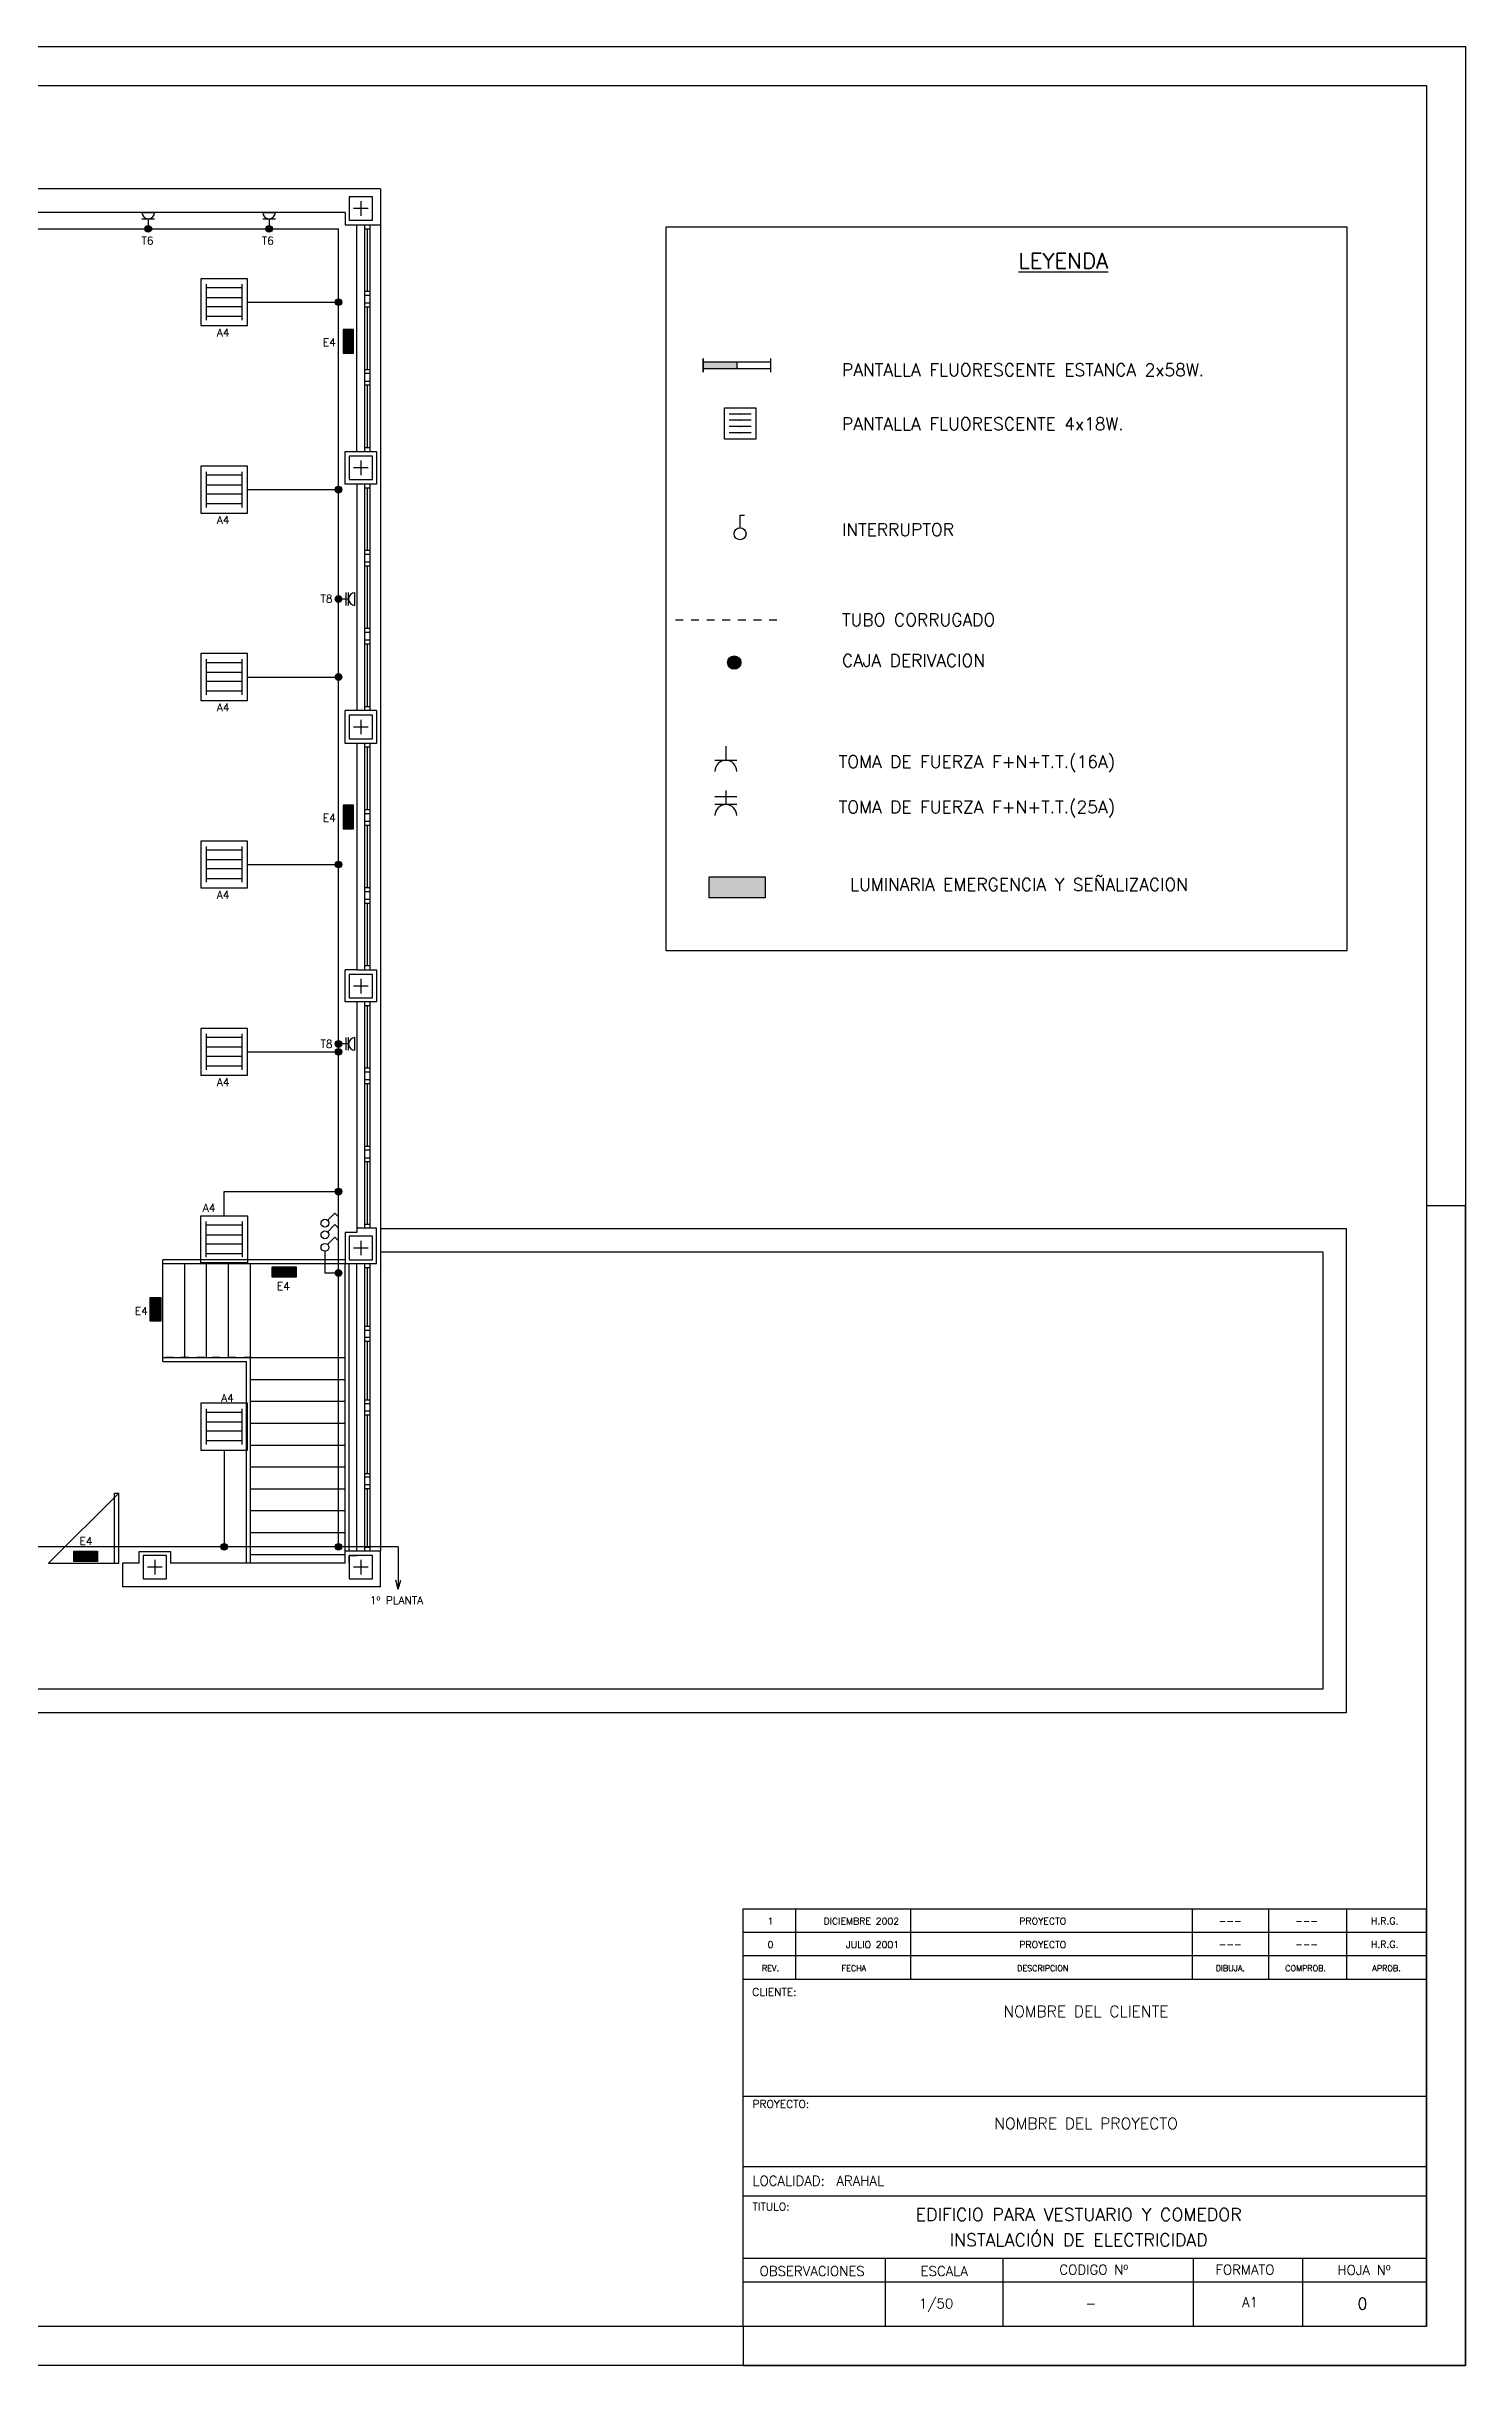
# Model space of a CAD drawing. Header units: millimetres. Extents: x 248 to 290, y 132.7 to 162.4.
# Drawn here: x 271.86 to 290.03, y 132.66 to 162.36 of the extents above; entities that cross this region are included whole.
import ezdxf
from ezdxf.enums import TextEntityAlignment as Align

# ---------------------------------------------------------------- set-up
doc = ezdxf.new("R2010")
doc.units = ezdxf.units.MM
doc.header["$LTSCALE"] = 0.3
doc.linetypes.add('TRAZOS', pattern=[0.75, 0.5, -0.25])
doc.linetypes.add('TRAZOS2', pattern=[0.375, 0.25, -0.125])
for name, color, linetype in [('00-LUMINARIAS', 5, 'Continuous'), ('00-LUMINARIAS1', 5, 'Continuous'), ('015', 1, 'Continuous'), ('018', 3, 'Continuous'), ('06', 6, 'Continuous'), ('CIRCUITO', 3, 'Continuous'), ('ELEC', 5, 'Continuous'), ('ELECT', 5, 'Continuous'), ('FT-aguaf', 5, 'Continuous'), ('FT-tex', 3, 'Continuous'), ('PILARES', 2, 'Continuous'), ('simbolos', 3, 'Continuous'), ('SIMBOLOS2', 2, 'Continuous'), ('TEXTOS', 7, 'Continuous'), ('TUBOS', 1, 'Continuous'), ('VENTANAS', 8, 'Continuous')]:
    doc.layers.add(name, color=color, linetype=linetype)
doc.styles.add('ROMANS', font='romans', dxfattribs={"height": 6})
doc.styles.add('ROMANT', font='ROMANT.SHX')
doc.styles.get("Standard").update_dxf_attribs({"font": 'romans.shx'})

# ---------------------------------------------------------------- blocks, each defined once
blk = doc.blocks.new('A1H')
at = {"layer": '015'}
blk.add_lwpolyline([(-831, -10), (-831, 584), (10, 584), (10, -10)], close=True, dxfattribs=at)
for points in [[(10, -10), (10, 287), (0, 287)], [(-175, 0), (-175, -10), (10, -10)]]:
    blk.add_lwpolyline(points, dxfattribs=at)
at = {"layer": '06'}
blk.add_lwpolyline([(-806, 0), (-806, 574), (0, 574), (0, 0)], close=True, dxfattribs=at)
blk = doc.blocks.new('A$C64186889')
at = {"layer": 'PILARES', "linetype": 'Continuous', "ltscale": 0.07}
for p, q in [((0.243, 0.15), (0.057, 0.15)), ((0.15, 0.243), (0.15, 0.057))]:
    blk.add_line(p, q, dxfattribs=at)
blk.add_lwpolyline([(0, 0), (0.3, 0), (0.3, 0.3), (0, 0.3)], close=True, dxfattribs=at)
blk = doc.blocks.new('A$C66207FB2')
at = {"layer": 'ELEC'}
for p, q in [((0.08125, 0.08125), (-0.08125, 0.08125)), ((0.08125, 0), (-0.08125, 0)), ((0, 0.08125), (0, 0.21125))]:
    blk.add_line(p, q, dxfattribs=at)
blk.add_arc((0, 0), 0.08125, 0, 180, dxfattribs=at)
blk = doc.blocks.new('LUM')
for p, q in [((0.071, 0.529), (0.071, 0.071)), ((0.529, 0.483), (0.071, 0.483)), ((0.529, 0.358), (0.071, 0.358)), ((0.529, 0.071), (0.529, 0.529)), ((0.529, 0.242), (0.071, 0.242)), ((0.529, 0.117), (0.071, 0.117))]:
    blk.add_line(p, q)
blk.add_lwpolyline([(0, 0), (0.6, 0), (0.6, 0.6), (0, 0.6)], close=True)
blk = doc.blocks.new('A$C497B13CD')
at = {"layer": 'ELEC'}
for p in [(0.035, 0.035), (0.176, 0.083)]:
    blk.add_line(p, (0.129, 0.13), dxfattribs=at)
blk.add_circle((0, 0), 0.05, dxfattribs=at)
blk = doc.blocks.new('A$C7F2D783E')
at = {"layer": '00-LUMINARIAS'}
blk.add_hatch(color=256, dxfattribs=at).paths.add_polyline_path([(0, 0.133), (0.304, 0.133), (0.304, 0), (0, 0)])
at = {"layer": 'ELEC'}
blk.add_lwpolyline([(0, 0.133), (0.304, 0.133), (0.304, 0), (0, 0)], close=True, dxfattribs=at)
blk = doc.blocks.new('FLUOR-ESTANCA')
at = {"linetype": 'ByBlock'}
h = blk.add_hatch(color=256, dxfattribs=at)
h.paths.add_polyline_path([(0, -60), (-116, -60), (-116, -360), (0, -360)])
h.paths.add_polyline_path([(0, 0), (-116, 0), (-116, -60), (0, -60)])
h.paths.add_polyline_path([(0, -360), (-116, -360), (-116, -600), (0, -600)])
at = {"linetype": 'ByBlock', "const_width": 25}
for points in [[(-181, 600), (65, 600)], [(-116, -600), (-116, 600)], [(0, -600), (0, 600)], [(-116, 0), (0, 0)], [(-181, -600), (65, -600)]]:
    blk.add_lwpolyline(points, dxfattribs=at)
blk = doc.blocks.new('LUMI4')
for p in [(0, -0.08), (0, -0.16), (0, -0.24), (0, -0.32)]:
    blk.add_point(p)
at = {"layer": 'simbolos'}
for p, q in [((0.141, -0.08), (-0.141, -0.08)), ((0.141, -0.16), (-0.141, -0.16)), ((0.141, -0.24), (-0.141, -0.24)), ((0.141, -0.32), (-0.141, -0.32))]:
    blk.add_line(p, q, dxfattribs=at)
blk.add_lwpolyline([(-0.2, 0), (0.2, 0), (0.2, -0.4), (-0.2, -0.4)], close=True, dxfattribs=at)
blk = doc.blocks.new('INTERRUPTOR')
at = {"layer": 'SIMBOLOS2'}
for p, q in [((0, 0.239), (0.056, 0.239)), ((0, 0.076), (0, 0.239))]:
    blk.add_line(p, q, dxfattribs=at)
blk.add_circle((0, 0), 0.0762, dxfattribs=at)
blk = doc.blocks.new('A$C59CC0B0E')
h = blk.add_hatch(color=256)
edge = h.paths.add_edge_path()
edge.add_arc((0, 0), 0.0857, 0, 360)
blk.add_circle((0, 0), 0.0857)

msp = doc.modelspace()

# ---------------------------------------------------------------- hatches: boundary and pattern name
h = msp.add_hatch(color=256)
edge = h.paths.add_edge_path()
edge.add_arc((280.664, 154.471), 0.0857, 0, 360)
msp.add_hatch(color=3).paths.add_polyline_path([(280.342, 151.726), (280.342, 151.459), (281.061, 151.459), (281.061, 151.726)])

# ---------------------------------------------------------------- linework, layer by layer
at = {"color": 6}
for p, q in [((280.776, 137.612), (280.776, 138.512)), ((280.776, 138.512), (289.526, 138.512)), ((289.526, 137.612), (289.526, 138.512)), ((280.776, 138.212), (289.526, 138.212)), ((280.776, 137.912), (289.526, 137.912)), ((280.776, 137.612), (289.526, 137.612)), ((280.776, 137.612), (289.526, 137.612)), ((280.776, 133.162), (280.776, 137.612)), ((289.526, 133.162), (289.526, 137.612)), ((280.776, 136.112), (289.526, 136.112)), ((280.776, 135.212), (289.526, 135.212)), ((280.776, 134.837), (289.526, 134.837)), ((280.776, 134.037), (289.526, 134.037)), ((289.526, 133.162), (280.776, 133.162))]:
    msp.add_line(p, q, dxfattribs=at)
at = {"color": 7}
for p, q in [((281.454, 137.612), (281.454, 138.512)), ((282.926, 137.612), (282.926, 138.512)), ((286.528, 137.612), (286.528, 138.512)), ((287.507, 137.612), (287.507, 138.512)), ((288.505, 137.612), (288.505, 138.512)), ((282.599, 133.162), (282.599, 134.037)), ((284.105, 133.162), (284.105, 134.037)), ((286.541, 133.162), (286.541, 134.037)), ((287.944, 133.162), (287.944, 134.039)), ((280.776, 133.737), (289.526, 133.737))]:
    msp.add_line(p, q, dxfattribs=at)
msp.add_lwpolyline([(279.791, 160.053), (288.506, 160.053), (288.506, 150.781), (279.791, 150.781)], close=True)
msp.add_circle((280.664, 154.471), 0.0857)
at = {"layer": 'CIRCUITO', "color": 3}
msp.add_lwpolyline([(280.342, 151.726), (281.061, 151.726), (281.061, 151.459), (280.342, 151.459)], close=True, dxfattribs=at)
at = {"layer": 'ELEC'}
for p, q in [((275.695, 155.204), (275.695, 155.367)), ((275.727, 155.204), (275.727, 155.367)), ((275.809, 155.204), (275.809, 155.367)), ((275.727, 155.285), (275.597, 155.285)), ((275.727, 149.587), (275.597, 149.587)), ((275.695, 149.506), (275.695, 149.668)), ((275.727, 149.506), (275.727, 149.668)), ((275.809, 149.506), (275.809, 149.668))]:
    msp.add_line(p, q, dxfattribs=at)
for centre in [(275.809, 155.285), (275.809, 149.587)]:
    msp.add_arc(centre, 0.0813, 90, 270, dxfattribs=at)
at = {"layer": 'FT-aguaf', "color": 6}
for p, q in [((269.484, 160.025), (275.597, 160.025)), ((275.597, 143.147), (275.597, 160.025)), ((274.434, 159.086), (275.597, 159.086)), ((274.434, 156.686), (275.597, 156.686)), ((274.434, 154.286), (275.597, 154.286)), ((274.434, 151.886), (275.597, 151.886)), ((274.434, 149.486), (275.597, 149.486)), ((274.134, 147.696), (275.597, 147.696)), ((274.134, 147.386), (274.134, 147.696)), ((275.424, 146.932), (275.424, 146.654)), ((275.424, 146.654), (275.597, 146.654)), ((274.134, 144.386), (274.134, 143.147)), ((276.362, 143.147), (269.07, 143.147)), ((276.362, 143.147), (276.362, 142.606)), ((276.362, 142.606), (276.33, 142.722)), ((276.362, 142.606), (276.394, 142.722))]:
    msp.add_line(p, q, dxfattribs=at)
at = {"layer": 'SIMBOLOS2'}
for p, q in [((280.557, 153.399), (280.557, 153.218)), ((280.697, 153.218), (280.417, 153.218)), ((280.697, 152.752), (280.417, 152.752)), ((280.557, 152.833), (280.557, 152.652)), ((280.697, 152.652), (280.417, 152.652))]:
    msp.add_line(p, q, dxfattribs=at)
for centre in [(280.557, 153.078), (280.557, 152.512)]:
    msp.add_arc(centre, 0.14, 0, 180, dxfattribs=at)
at = {"layer": 'TUBOS', "linetype": 'TRAZOS2'}
msp.add_line((279.911, 155.017), (281.215, 155.017), dxfattribs=at)
at = {"layer": 'VENTANAS'}
for p, q in [((276.134, 160.536), (271.183, 160.536)), ((276.134, 160.536), (276.134, 160.076)), ((275.684, 160.236), (271.183, 160.236)), ((276.084, 157.176), (276.084, 156.756)), ((276.084, 153.856), (276.084, 153.436)), ((275.684, 147.174), (275.684, 146.774)), ((275.834, 147.226), (275.834, 147.174)), ((276.084, 146.774), (276.084, 147.226)), ((275.684, 146.821), (273.35, 146.821)), ((275.684, 146.771), (273.35, 146.771)), ((273.35, 145.571), (273.35, 146.771)), ((273.63, 145.571), (273.63, 146.771)), ((273.91, 145.571), (273.91, 146.771)), ((274.19, 145.571), (274.19, 146.771)), ((274.47, 145.571), (274.47, 146.771)), ((275.684, 143.095), (275.684, 146.771)), ((275.734, 143.095), (275.734, 146.771)), ((273.35, 145.571), (274.47, 145.571)), ((274.47, 142.936), (274.47, 145.571)), ((274.47, 145.571), (275.67, 145.571)), ((273.35, 145.521), (274.42, 145.521)), ((274.42, 142.936), (274.42, 145.521)), ((274.47, 145.291), (275.67, 145.291)), ((274.47, 145.011), (275.67, 145.011)), ((274.47, 144.731), (275.67, 144.731)), ((274.47, 144.451), (275.67, 144.451)), ((274.47, 144.171), (275.67, 144.171)), ((274.47, 143.891), (275.67, 143.891)), ((274.47, 143.611), (275.67, 143.611)), ((274.47, 143.331), (275.67, 143.331)), ((272.834, 142.936), (272.834, 142.636)), ((273.046, 142.936), (272.834, 142.936)), ((275.684, 142.936), (273.446, 142.936)), ((274.47, 143.051), (275.67, 143.051)), ((276.134, 142.636), (276.134, 143.095)), ((276.134, 142.636), (272.834, 142.636))]:
    msp.add_line(p, q, dxfattribs=at)
at = {"layer": 'VENTANAS', "linetype": 'Continuous', "ltscale": 0.07}
for p, q in [((275.684, 160.236), (275.684, 160.076)), ((275.684, 160.076), (276.134, 160.076)), ((275.834, 157.176), (275.834, 160.076)), ((275.934, 157.176), (275.934, 160.076)), ((275.934, 160.026), (276.004, 160.026)), ((275.969, 159.226), (275.969, 160.026)), ((276.004, 157.176), (276.004, 160.076)), ((276.134, 160.076), (276.134, 147.226)), ((275.934, 159.226), (276.004, 159.226)), ((275.934, 159.176), (276.004, 159.176)), ((275.934, 159.076), (276.004, 159.076)), ((275.934, 159.026), (276.004, 159.026)), ((275.969, 158.226), (275.969, 159.026)), ((275.934, 158.226), (276.004, 158.226)), ((275.934, 158.176), (276.004, 158.176)), ((275.934, 158.076), (276.004, 158.076)), ((275.934, 158.026), (276.004, 158.026)), ((275.969, 157.226), (275.969, 158.026)), ((275.684, 157.176), (276.084, 157.176)), ((275.684, 156.756), (275.684, 157.176)), ((275.934, 157.226), (276.004, 157.226)), ((276.084, 156.756), (275.684, 156.756)), ((275.834, 156.756), (275.834, 153.856)), ((275.934, 153.856), (275.934, 156.756)), ((276.004, 156.706), (275.934, 156.706)), ((275.969, 155.906), (275.969, 156.706)), ((276.004, 153.856), (276.004, 156.756)), ((276.004, 155.906), (275.934, 155.906)), ((276.004, 155.856), (275.934, 155.856)), ((276.004, 155.756), (275.934, 155.756)), ((276.004, 155.706), (275.934, 155.706)), ((275.969, 154.906), (275.969, 155.706)), ((276.004, 154.906), (275.934, 154.906)), ((276.004, 154.856), (275.934, 154.856)), ((276.004, 154.756), (275.934, 154.756)), ((276.004, 154.706), (275.934, 154.706)), ((275.969, 153.906), (275.969, 154.706)), ((276.084, 153.856), (275.684, 153.856)), ((275.684, 153.436), (275.684, 153.856)), ((276.004, 153.906), (275.934, 153.906)), ((276.084, 153.436), (275.684, 153.436)), ((275.834, 153.436), (275.834, 150.536)), ((275.934, 150.536), (275.934, 153.437)), ((276.004, 153.387), (275.934, 153.387)), ((275.969, 152.586), (275.969, 153.387)), ((276.004, 150.536), (276.004, 153.437)), ((276.004, 152.586), (275.934, 152.586)), ((276.004, 152.536), (275.934, 152.536)), ((276.004, 152.436), (275.934, 152.436)), ((276.004, 152.386), (275.934, 152.386)), ((275.969, 151.586), (275.969, 152.386)), ((276.004, 151.586), (275.934, 151.586)), ((276.004, 151.536), (275.934, 151.536)), ((276.004, 151.436), (275.934, 151.436)), ((276.004, 151.386), (275.934, 151.386)), ((275.969, 150.586), (275.969, 151.386)), ((276.004, 150.586), (275.934, 150.586)), ((275.834, 150.536), (275.684, 150.536)), ((275.684, 150.126), (275.684, 150.536)), ((275.834, 150.536), (276.084, 150.536)), ((275.834, 150.536), (276.084, 150.536)), ((276.084, 150.536), (276.084, 150.126)), ((276.084, 150.126), (275.684, 150.126)), ((275.834, 150.126), (275.834, 147.226)), ((275.934, 147.226), (275.934, 150.126)), ((276.004, 150.076), (275.934, 150.076)), ((275.969, 149.276), (275.969, 150.076)), ((276.004, 147.226), (276.004, 150.126)), ((276.004, 149.276), (275.934, 149.276)), ((276.004, 149.226), (275.934, 149.226)), ((276.004, 149.126), (275.934, 149.126)), ((276.004, 149.076), (275.934, 149.076)), ((275.969, 148.276), (275.969, 149.076)), ((276.004, 148.276), (275.934, 148.276)), ((276.004, 148.226), (275.934, 148.226)), ((276.004, 148.126), (275.934, 148.126)), ((276.004, 148.076), (275.934, 148.076)), ((275.969, 147.276), (275.969, 148.076)), ((275.834, 147.174), (275.684, 147.174)), ((276.084, 147.226), (275.834, 147.226)), ((276.004, 147.276), (275.934, 147.276)), ((276.134, 147.224), (276.134, 143.095)), ((275.684, 146.774), (276.084, 146.774)), ((275.834, 143.095), (275.834, 146.774)), ((275.934, 143.095), (275.934, 146.774)), ((275.934, 146.724), (276.004, 146.724)), ((275.969, 145.973), (275.969, 146.724)), ((276.004, 143.095), (276.004, 146.774)), ((275.934, 145.973), (276.004, 145.973)), ((275.934, 145.923), (276.004, 145.923)), ((275.934, 145.831), (276.004, 145.831)), ((275.934, 145.781), (276.004, 145.781)), ((275.969, 145.031), (275.969, 145.781)), ((275.934, 145.031), (276.004, 145.031)), ((275.934, 144.981), (276.004, 144.981)), ((275.934, 144.888), (276.004, 144.888)), ((275.934, 144.838), (276.004, 144.838)), ((275.969, 144.088), (275.969, 144.838)), ((275.934, 144.088), (276.004, 144.088)), ((276.004, 144.038), (275.934, 144.038)), ((275.934, 143.945), (276.004, 143.945)), ((275.934, 143.895), (276.004, 143.895)), ((275.969, 143.145), (275.969, 143.895)), ((275.934, 143.145), (276.004, 143.145)), ((272.834, 142.636), (272.834, 142.636))]:
    msp.add_line(p, q, dxfattribs=at)
at = {"layer": 'VENTANAS', "linetype": 'Continuous'}
for p, q in [((276.134, 147.224), (288.498, 147.224)), ((288.498, 147.224), (288.498, 141.023)), ((276.134, 146.924), (288.198, 146.924)), ((288.198, 146.924), (288.198, 141.323)), ((272.784, 143.836), (271.884, 142.936)), ((272.731, 142.936), (272.731, 143.836)), ((272.731, 143.836), (272.784, 143.836)), ((272.784, 142.936), (272.784, 143.836)), ((271.884, 142.936), (272.784, 142.936)), ((288.198, 141.323), (271.019, 141.323)), ((288.198, 141.323), (271.019, 141.323)), ((276.134, 141.023), (270.719, 141.023)), ((288.498, 141.023), (276.134, 141.023))]:
    msp.add_line(p, q, dxfattribs=at)
at = {"layer": 'VENTANAS', "linetype": 'TRAZOS', "ltscale": 0.07}
for p, q in [((273.35, 145.521), (273.35, 146.821)), ((274.484, 145.571), (273.35, 145.571))]:
    msp.add_line(p, q, dxfattribs=at)
at = {"layer": 'VENTANAS', "linetype": 'Continuous', "ltscale": 0.07}
for points in [[(273.046, 142.936), (273.046, 143.086), (273.446, 143.086), (273.446, 142.936)], [(275.684, 142.936), (275.684, 143.095), (276.134, 143.095)], [(275.734, 142.936), (275.734, 143.036), (275.834, 143.036)]]:
    msp.add_lwpolyline(points, dxfattribs=at)

# ---------------------------------------------------------------- block references
at = {"xscale": 0.5, "yscale": 0.5, "zscale": 0.5}
for p in [(273.163, 160.025), (274.71, 160.025), (275.597, 159.086), (275.597, 156.686), (275.597, 155.285), (275.597, 154.286), (275.597, 151.886), (275.597, 149.587), (275.597, 149.486), (275.597, 147.696), (275.597, 146.654), (274.134, 143.147), (275.597, 143.147)]:
    msp.add_blockref('A$C59CC0B0E', p, dxfattribs=at)
at = {"xscale": -1, "rotation": 270}
for p in [(275.657, 158.433), (275.657, 152.341)]:
    msp.add_blockref('A$C7F2D783E', p, dxfattribs=at)
for name, p in [('LUMI4', (280.739, 157.734)), ('INTERRUPTOR', (280.739, 156.12)), ('A$C7F2D783E', (274.75, 146.602)), ('A$C7F2D783E', (272.209, 142.96))]:
    msp.add_blockref(name, p)
at = {"rotation": 90}
msp.add_blockref('A$C7F2D783E', (273.322, 146.037), dxfattribs=at)
at = {"layer": '00-LUMINARIAS1'}
for p in [(273.834, 158.786), (273.834, 156.386), (273.834, 153.986), (273.834, 151.586), (273.834, 149.186), (273.834, 144.386)]:
    msp.add_blockref('LUM', p, dxfattribs=at)
at = {"layer": '00-LUMINARIAS1', "xscale": -1}
msp.add_blockref('LUM', (274.434, 146.786), dxfattribs=at)
at = {"layer": '018', "color": 3, "xscale": 0.0007196530392548084, "yscale": 0.0007196530392548084, "zscale": 0.0007196530386358136, "rotation": 270}
msp.add_blockref('FLUOR-ESTANCA', (280.698, 158.236), dxfattribs=at)
at = {"layer": 'ELECT', "rotation": 180}
for p in [(273.163, 160.236), (274.71, 160.236)]:
    msp.add_blockref('A$C66207FB2', p, dxfattribs=at)
at = {"layer": 'ELECT'}
for p in [(275.424, 147.292), (275.424, 147.143), (275.424, 146.982)]:
    msp.add_blockref('A$C497B13CD', p, dxfattribs=at)
at = {"layer": 'TEXTOS', "linetype": 'Continuous', "ltscale": 0.07, "xscale": 0.04999999999995453, "yscale": 0.04999999999995453, "zscale": 0.05}
msp.add_blockref('A1H', (289.526, 133.162), dxfattribs=at)
at = {"layer": 'VENTANAS', "linetype": 'Continuous', "ltscale": 0.07}
for p in [(275.734, 160.136), (275.734, 156.816), (275.734, 153.496), (275.734, 150.176), (275.734, 146.824), (273.096, 142.736), (275.734, 142.736)]:
    msp.add_blockref('A$C64186889', p, dxfattribs=at)

# ---------------------------------------------------------------- texts
at = {"color": 7, "style": 'ROMANS'}
for s, height, p in [('1', 0.0875, (281.128, 138.31)), ('PROYECTO', 0.0875, (284.613, 138.31)), ('---', 0.0875, (287.013, 138.313)), ('---', 0.0875, (287.991, 138.313)), ('H.R.G.', 0.0875, (288.99, 138.313)), ('0', 0.0875, (281.128, 138.01)), ('PROYECTO', 0.0875, (284.613, 138.01)), ('---', 0.0875, (287.013, 138.013)), ('---', 0.0875, (287.991, 138.013)), ('H.R.G.', 0.0875, (288.99, 138.013)), ('REV.', 0.075, (281.128, 137.713)), ('FECHA', 0.075, (282.196, 137.713)), ('DESCRIPCION', 0.075, (284.613, 137.713)), ('DIBUJA.', 0.075, (287.013, 137.713)), ('COMPROB.', 0.075, (287.977, 137.713)), ('APROB.', 0.075, (289.013, 137.713)), ('CODIGO Nº', 0.125, (285.265, 133.828)), ('FORMATO', 0.125, (287.201, 133.828)), ('HOJA Nº', 0.125, (288.725, 133.823)), ('OBSERVACIONES', 0.125, (281.661, 133.81)), ('ESCALA', 0.125, (283.352, 133.81))]:
    msp.add_text(s, height=height, dxfattribs=at).set_placement(p, align=Align.CENTER)
for s, p in [('DICIEMBRE 2002', (282.774, 138.31)), ('JULIO 2001', (282.774, 138.01))]:
    msp.add_text(s, height=0.0875, dxfattribs=at).set_placement(p, align=Align.RIGHT)
for s, height, p in [('CLIENTE:', 0.1, (280.895, 137.397)), ('PROYECTO:', 0.1, (280.896, 135.961)), ('LOCALIDAD:', 0.125, (280.896, 134.966)), ('TITULO:', 0.1, (280.896, 134.648))]:
    msp.add_text(s, height=height, dxfattribs=at).set_placement(p)
at = {"color": 2, "style": 'ROMANT'}
for s, p in [('NOMBRE DEL CLIENTE', (285.167, 137.126)), ('NOMBRE DEL PROYECTO', (285.168, 135.69))]:
    msp.add_text(s, height=0.145, dxfattribs=at).set_placement(p, align=Align.CENTER)
at = {"style": 'ROMANS'}
for s, height, p in [('ARAHAL', 0.125, (281.972, 134.966)), ('A1', 0.125, (287.164, 133.412)), ('0', 0.15, (288.641, 133.38))]:
    msp.add_text(s, height=height, dxfattribs=at).set_placement(p)
for s, height, p in [('EDIFICIO PARA VESTUARIO Y COMEDOR', 0.1625, (285.073, 134.515)), ('INSTALACIÓN DE ELECTRICIDAD', 0.1625, (285.073, 134.19)), ('1/50', 0.125, (283.248, 133.394)), ('-', 0.125, (285.228, 133.397))]:
    msp.add_text(s, height=height, dxfattribs=at).set_placement(p, align=Align.CENTER)
at = {"layer": 'FT-tex', "text_generation_flag": 6}
for s, p in [('T6', (273.075, 159.824)), ('T6', (274.617, 159.824)), ('A4', (274.041, 158.647)), ('E4', (275.396, 158.523)), ('A4', (274.041, 156.247)), ('T8', (275.366, 155.24)), ('A4', (274.041, 153.847)), ('E4', (275.396, 152.432)), ('A4', (274.041, 151.447)), ('T8', (275.366, 149.538)), ('A4', (274.041, 149.047)), ('A4', (273.859, 147.439)), ('E4', (274.81, 146.436)), ('E4', (272.99, 146.117)), ('A4', (274.095, 145.004)), ('E4', (272.282, 143.171)), ('1º PLANTA', (276, 142.413))]:
    msp.add_text(s, height=0.1, rotation=180, dxfattribs=at).set_placement(p)
at = {"layer": 'TEXTOS', "color": 7, "linetype": 'Continuous'}
for s, height, p in [('%%ULEYENDA', 0.2, (284.301, 159.516)), ('PANTALLA FLUORESCENTE ESTANCA 2x58W.', 0.16, (282.043, 158.14)), ('PANTALLA FLUORESCENTE 4x18W.', 0.16, (282.043, 157.448)), ('INTERRUPTOR', 0.16, (282.043, 156.094)), ('TUBO CORRUGADO', 0.16, (282.043, 154.939)), ('CAJA DERIVACION', 0.16, (282.043, 154.418)), ('TOMA DE FUERZA F+N+T.T.(16A)', 0.16, (282.001, 153.122)), ('TOMA DE FUERZA F+N+T.T.(25A)', 0.16, (282.001, 152.542)), ('LUMINARIA EMERGENCIA Y SEÑALIZACION', 0.16, (282.145, 151.549))]:
    msp.add_text(s, height=height, dxfattribs=at).set_placement(p)

doc.saveas('drawing.dxf')
